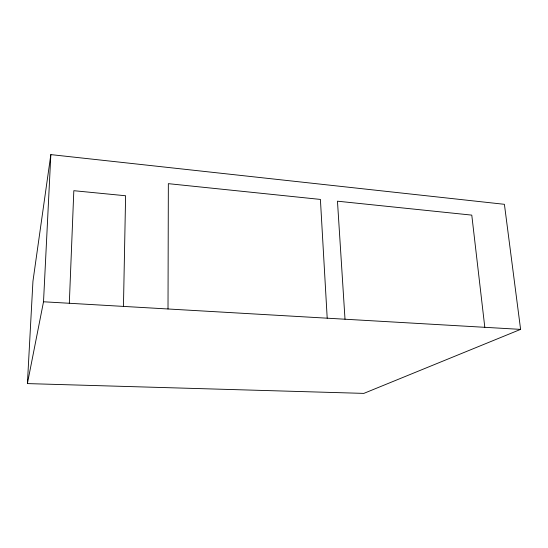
<?xml version="1.0" encoding="UTF-8"?>
<svg xmlns="http://www.w3.org/2000/svg" width="548" height="548" viewBox="0 0 548 548"><rect width="100%" height="100%" fill="white"/><g stroke="black" fill="none" stroke-linecap="round" stroke-linejoin="round"><path stroke-width="0.82" d="M168.01 308.983L168.346 183.662L320.409 199.424L327.204 318.196M123.458 306.401L125.608 195.759L73.822 190.697L69.322 303.27M27.4 383.593L43.518 301.777L50.841 154.611L504.407 204.308L520.6 329.382L363.831 393.389L27.4 383.593L32.942 281.268L50.841 154.611M43.518 301.777L520.6 329.382M484.809 327.314L471.78 215.117L337.465 201.191L345.007 319.224"/></g></svg>
